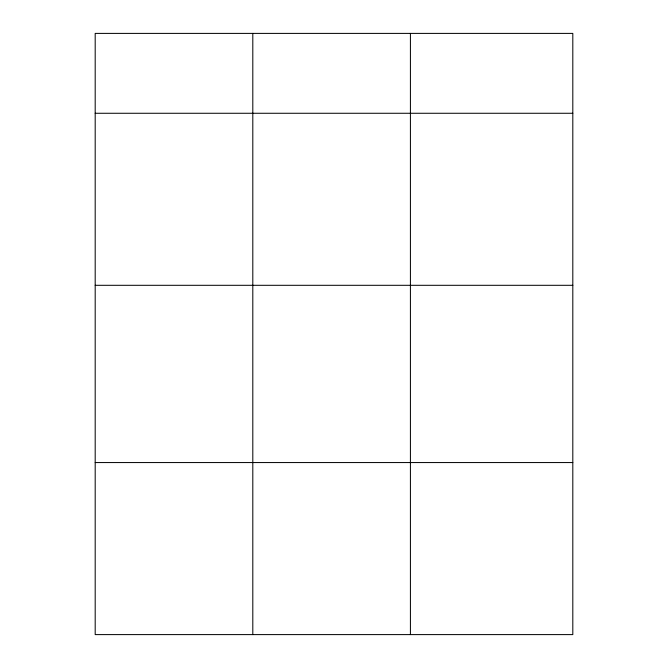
<?xml version="1.0" encoding="UTF-8"?>
<svg xmlns="http://www.w3.org/2000/svg" width="668" height="668" viewBox="0 0 668 668"><rect width="100%" height="100%" fill="white"/><g stroke="black" fill="none" stroke-linecap="round" stroke-linejoin="round"><path stroke-width="1" d="M572.81 285.303L572.81 33.4L95.19 33.4L95.19 634.6L572.81 634.6L572.81 285.303L95.19 285.303M95.19 113.268L572.81 113.268M95.19 462.557L572.81 462.557M410.419 33.4L410.419 634.6M252.805 33.4L252.805 634.6"/></g></svg>
